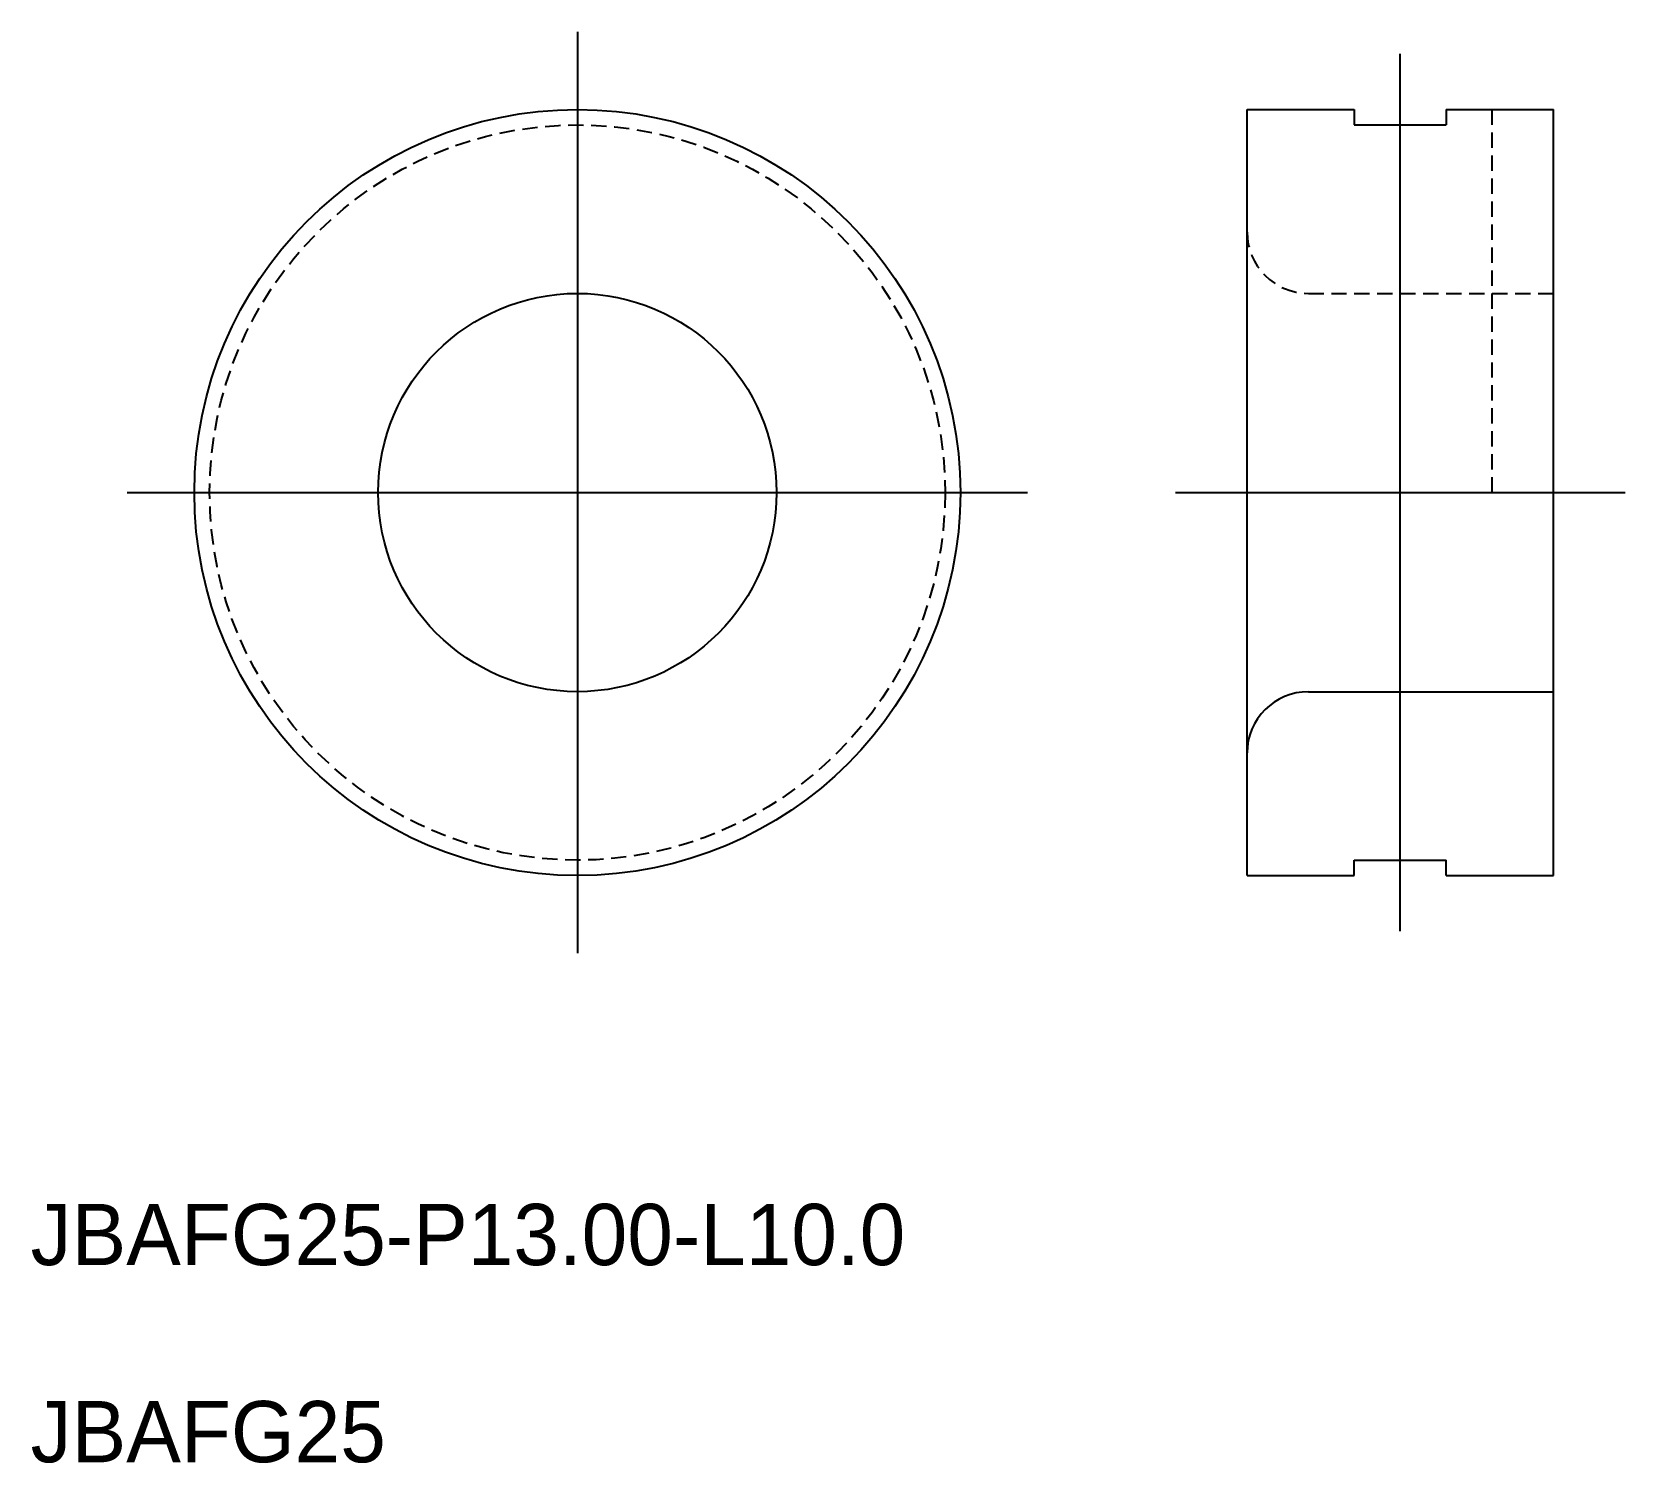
# Model space of a CAD drawing. Extents: x 78.2 to 130.2, y 190.1 to 236.8.
import ezdxf

# ---------------------------------------------------------------- set-up
doc = ezdxf.new("R2010")
doc.units = 0
doc.linetypes.add('CENTER', pattern=[50.8, 31.75, -6.35, 6.35, -6.35])
doc.linetypes.add('DASHED', pattern=[0.75, 0.5, -0.25])
doc.layers.get('0').update_dxf_attribs({"linetype": 'CONTINUOUS'})
doc.layers.add('CENTER', color=1, linetype='CENTER')

msp = doc.modelspace()

# ---------------------------------------------------------------- linework, layer by layer
for p, q in [((117.815, 209.241), (117.815, 234.241)), ((117.815, 234.241), (121.315, 234.241)), ((121.315, 234.241), (121.315, 233.741)), ((124.315, 234.241), (127.815, 234.241)), ((124.315, 234.241), (124.315, 233.741)), ((127.815, 209.241), (127.815, 234.241)), ((121.315, 233.741), (124.315, 233.741)), ((119.815, 215.241), (127.815, 215.241)), ((121.315, 209.741), (124.315, 209.741)), ((121.315, 209.241), (121.315, 209.741)), ((124.315, 209.241), (124.315, 209.741)), ((117.815, 209.241), (121.315, 209.241)), ((124.315, 209.241), (127.815, 209.241))]:
    msp.add_line(p, q)
at = {"color": 3, "linetype": 'DASHED'}
for p, q in [((125.815, 221.741), (125.815, 234.241)), ((119.815, 228.241), (127.815, 228.241))]:
    msp.add_line(p, q, dxfattribs=at)
for radius in [12.5, 6.5]:
    msp.add_circle((95.959, 221.741), radius)
msp.add_circle((95.959, 221.741), 12, dxfattribs=at)
msp.add_arc((119.815, 230.241), 2, 180, 270, dxfattribs=at)
msp.add_arc((119.815, 213.241), 2, 90, 180)
at = {"layer": 'CENTER', "linetype": 'CENTER'}
for p, q in [((95.959, 236.778), (95.959, 206.704)), ((122.815, 207.422), (122.815, 236.06)), ((81.272, 221.741), (110.646, 221.741)), ((115.478, 221.741), (130.153, 221.741))]:
    msp.add_line(p, q, dxfattribs=at)

# ---------------------------------------------------------------- texts
for s, p in [('JBAFG25-P13.00-L10.0', (78.115, 196.524)), ('JBAFG25', (78.115, 190.089))]:
    msp.add_text(s, height=2).set_placement(p)

doc.saveas('drawing.dxf')
